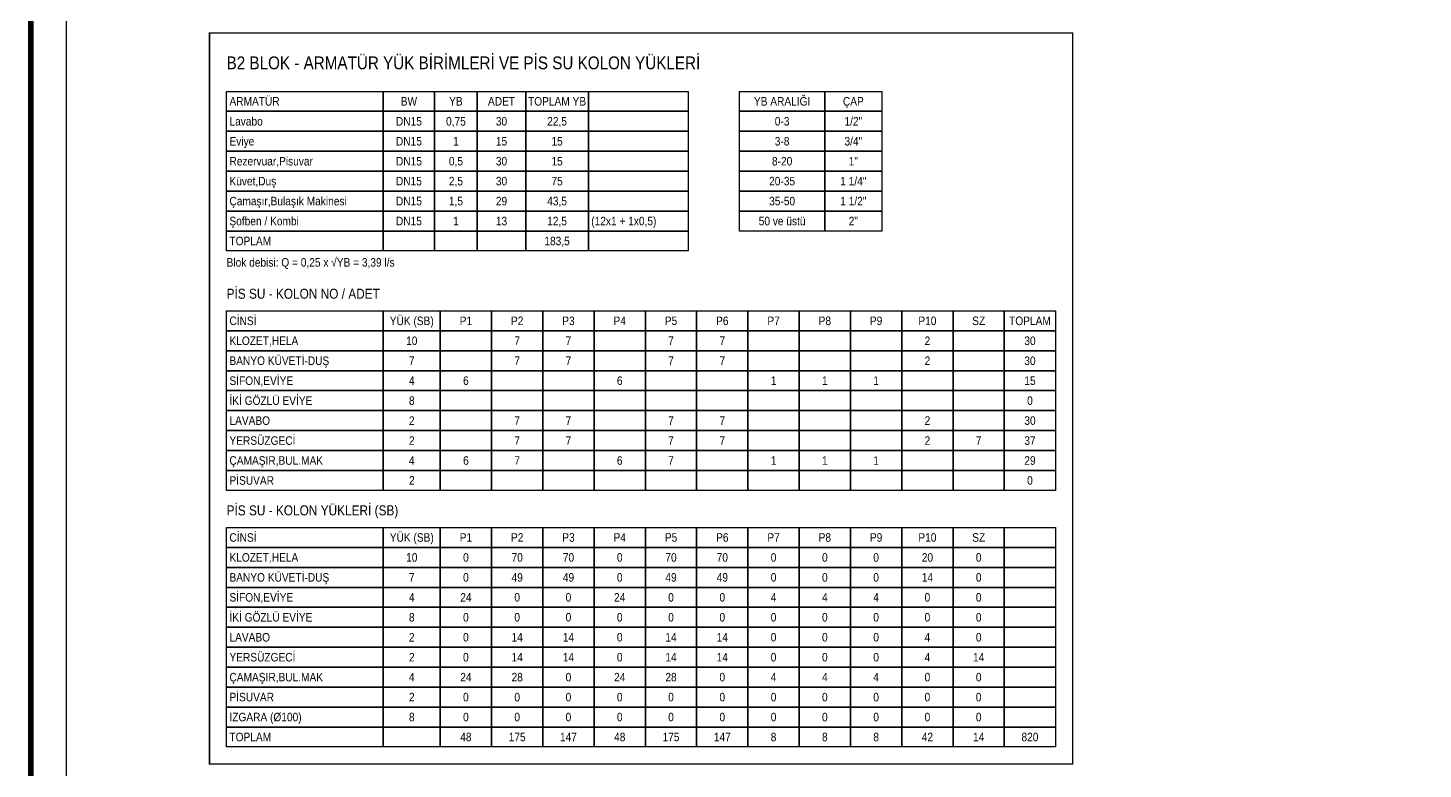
# Model space of a CAD drawing. Header units: centimetres. Extents: x -7420 to 31836, y -2 to 2802.
# Drawn here: x -6017 to -5038, y 762 to 1282 of the extents above; entities that cross this region are included whole.
import ezdxf
from ezdxf.enums import TextEntityAlignment as Align

# ---------------------------------------------------------------- set-up
doc = ezdxf.new("R2010")
doc.units = ezdxf.units.CM
for name, color, linetype in [('ROTAS-HESAP', 1, 'CONTINUOUS'), ('ROTAS-HESAP-YAZI', 7, 'Continuous'), ('ROTAS-PAFTA', 7, 'CONTINUOUS')]:
    doc.layers.add(name, color=color, linetype=linetype)
doc.styles.add('ROTAS', font='arial.ttf')

msp = doc.modelspace()

# ---------------------------------------------------------------- linework, layer by layer
at = {"layer": 'ROTAS-HESAP', "const_width": 1}
msp.add_lwpolyline([(-5889.5, 765.5), (-5283.5, 765.5), (-5283.5, 1278.5), (-5889.5, 1278.5)], close=True, dxfattribs=at)
at = {"layer": 'ROTAS-HESAP'}
for points in [[(-5877.5, 1237.5), (-5767.5, 1237.5), (-5767.5, 1223.5), (-5877.5, 1223.5)], [(-5767.5, 1237.5), (-5731.5, 1237.5), (-5731.5, 1223.5), (-5767.5, 1223.5)], [(-5731.5, 1237.5), (-5701.5, 1237.5), (-5701.5, 1223.5), (-5731.5, 1223.5)], [(-5701.5, 1237.5), (-5667.5, 1237.5), (-5667.5, 1223.5), (-5701.5, 1223.5)], [(-5667.5, 1237.5), (-5623.5, 1237.5), (-5623.5, 1223.5), (-5667.5, 1223.5)], [(-5623.5, 1237.5), (-5553.5, 1237.5), (-5553.5, 1223.5), (-5623.5, 1223.5)], [(-5517.5, 1237.5), (-5457.5, 1237.5), (-5457.5, 1223.5), (-5517.5, 1223.5)], [(-5457.5, 1237.5), (-5417.5, 1237.5), (-5417.5, 1223.5), (-5457.5, 1223.5)], [(-5877.5, 1223.5), (-5767.5, 1223.5), (-5767.5, 1209.5), (-5877.5, 1209.5)], [(-5767.5, 1223.5), (-5731.5, 1223.5), (-5731.5, 1209.5), (-5767.5, 1209.5)], [(-5731.5, 1223.5), (-5701.5, 1223.5), (-5701.5, 1209.5), (-5731.5, 1209.5)], [(-5701.5, 1223.5), (-5667.5, 1223.5), (-5667.5, 1209.5), (-5701.5, 1209.5)], [(-5667.5, 1223.5), (-5623.5, 1223.5), (-5623.5, 1209.5), (-5667.5, 1209.5)], [(-5623.5, 1223.5), (-5553.5, 1223.5), (-5553.5, 1209.5), (-5623.5, 1209.5)], [(-5517.5, 1223.5), (-5457.5, 1223.5), (-5457.5, 1209.5), (-5517.5, 1209.5)], [(-5457.5, 1223.5), (-5417.5, 1223.5), (-5417.5, 1209.5), (-5457.5, 1209.5)], [(-5877.5, 1209.5), (-5767.5, 1209.5), (-5767.5, 1195.5), (-5877.5, 1195.5)], [(-5767.5, 1209.5), (-5731.5, 1209.5), (-5731.5, 1195.5), (-5767.5, 1195.5)], [(-5731.5, 1209.5), (-5701.5, 1209.5), (-5701.5, 1195.5), (-5731.5, 1195.5)], [(-5701.5, 1209.5), (-5667.5, 1209.5), (-5667.5, 1195.5), (-5701.5, 1195.5)], [(-5667.5, 1209.5), (-5623.5, 1209.5), (-5623.5, 1195.5), (-5667.5, 1195.5)], [(-5623.5, 1209.5), (-5553.5, 1209.5), (-5553.5, 1195.5), (-5623.5, 1195.5)], [(-5517.5, 1209.5), (-5457.5, 1209.5), (-5457.5, 1195.5), (-5517.5, 1195.5)], [(-5457.5, 1209.5), (-5417.5, 1209.5), (-5417.5, 1195.5), (-5457.5, 1195.5)], [(-5877.5, 1195.5), (-5767.5, 1195.5), (-5767.5, 1181.5), (-5877.5, 1181.5)], [(-5767.5, 1195.5), (-5731.5, 1195.5), (-5731.5, 1181.5), (-5767.5, 1181.5)], [(-5731.5, 1195.5), (-5701.5, 1195.5), (-5701.5, 1181.5), (-5731.5, 1181.5)], [(-5701.5, 1195.5), (-5667.5, 1195.5), (-5667.5, 1181.5), (-5701.5, 1181.5)], [(-5667.5, 1195.5), (-5623.5, 1195.5), (-5623.5, 1181.5), (-5667.5, 1181.5)], [(-5623.5, 1195.5), (-5553.5, 1195.5), (-5553.5, 1181.5), (-5623.5, 1181.5)], [(-5517.5, 1195.5), (-5457.5, 1195.5), (-5457.5, 1181.5), (-5517.5, 1181.5)], [(-5457.5, 1195.5), (-5417.5, 1195.5), (-5417.5, 1181.5), (-5457.5, 1181.5)], [(-5877.5, 1181.5), (-5767.5, 1181.5), (-5767.5, 1167.5), (-5877.5, 1167.5)], [(-5767.5, 1181.5), (-5731.5, 1181.5), (-5731.5, 1167.5), (-5767.5, 1167.5)], [(-5731.5, 1181.5), (-5701.5, 1181.5), (-5701.5, 1167.5), (-5731.5, 1167.5)], [(-5701.5, 1181.5), (-5667.5, 1181.5), (-5667.5, 1167.5), (-5701.5, 1167.5)], [(-5667.5, 1181.5), (-5623.5, 1181.5), (-5623.5, 1167.5), (-5667.5, 1167.5)], [(-5623.5, 1181.5), (-5553.5, 1181.5), (-5553.5, 1167.5), (-5623.5, 1167.5)], [(-5517.5, 1181.5), (-5457.5, 1181.5), (-5457.5, 1167.5), (-5517.5, 1167.5)], [(-5457.5, 1181.5), (-5417.5, 1181.5), (-5417.5, 1167.5), (-5457.5, 1167.5)], [(-5877.5, 1167.5), (-5767.5, 1167.5), (-5767.5, 1153.5), (-5877.5, 1153.5)], [(-5767.5, 1167.5), (-5731.5, 1167.5), (-5731.5, 1153.5), (-5767.5, 1153.5)], [(-5731.5, 1167.5), (-5701.5, 1167.5), (-5701.5, 1153.5), (-5731.5, 1153.5)], [(-5701.5, 1167.5), (-5667.5, 1167.5), (-5667.5, 1153.5), (-5701.5, 1153.5)], [(-5667.5, 1167.5), (-5623.5, 1167.5), (-5623.5, 1153.5), (-5667.5, 1153.5)], [(-5623.5, 1167.5), (-5553.5, 1167.5), (-5553.5, 1153.5), (-5623.5, 1153.5)], [(-5517.5, 1167.5), (-5457.5, 1167.5), (-5457.5, 1153.5), (-5517.5, 1153.5)], [(-5457.5, 1167.5), (-5417.5, 1167.5), (-5417.5, 1153.5), (-5457.5, 1153.5)], [(-5877.5, 1153.5), (-5767.5, 1153.5), (-5767.5, 1139.5), (-5877.5, 1139.5)], [(-5767.5, 1153.5), (-5731.5, 1153.5), (-5731.5, 1139.5), (-5767.5, 1139.5)], [(-5731.5, 1153.5), (-5701.5, 1153.5), (-5701.5, 1139.5), (-5731.5, 1139.5)], [(-5701.5, 1153.5), (-5667.5, 1153.5), (-5667.5, 1139.5), (-5701.5, 1139.5)], [(-5667.5, 1153.5), (-5623.5, 1153.5), (-5623.5, 1139.5), (-5667.5, 1139.5)], [(-5623.5, 1153.5), (-5553.5, 1153.5), (-5553.5, 1139.5), (-5623.5, 1139.5)], [(-5517.5, 1153.5), (-5457.5, 1153.5), (-5457.5, 1139.5), (-5517.5, 1139.5)], [(-5457.5, 1153.5), (-5417.5, 1153.5), (-5417.5, 1139.5), (-5457.5, 1139.5)], [(-5877.5, 1139.5), (-5767.5, 1139.5), (-5767.5, 1125.5), (-5877.5, 1125.5)], [(-5767.5, 1139.5), (-5731.5, 1139.5), (-5731.5, 1125.5), (-5767.5, 1125.5)], [(-5731.5, 1139.5), (-5701.5, 1139.5), (-5701.5, 1125.5), (-5731.5, 1125.5)], [(-5701.5, 1139.5), (-5667.5, 1139.5), (-5667.5, 1125.5), (-5701.5, 1125.5)], [(-5667.5, 1139.5), (-5623.5, 1139.5), (-5623.5, 1125.5), (-5667.5, 1125.5)], [(-5623.5, 1139.5), (-5553.5, 1139.5), (-5553.5, 1125.5), (-5623.5, 1125.5)], [(-5877.5, 1083.5), (-5767.5, 1083.5), (-5767.5, 1069.5), (-5877.5, 1069.5)], [(-5767.5, 1083.5), (-5727.5, 1083.5), (-5727.5, 1069.5), (-5767.5, 1069.5)], [(-5727.5, 1083.5), (-5691.5, 1083.5), (-5691.5, 1069.5), (-5727.5, 1069.5)], [(-5691.5, 1083.5), (-5655.5, 1083.5), (-5655.5, 1069.5), (-5691.5, 1069.5)], [(-5655.5, 1083.5), (-5619.5, 1083.5), (-5619.5, 1069.5), (-5655.5, 1069.5)], [(-5619.5, 1083.5), (-5583.5, 1083.5), (-5583.5, 1069.5), (-5619.5, 1069.5)], [(-5583.5, 1083.5), (-5547.5, 1083.5), (-5547.5, 1069.5), (-5583.5, 1069.5)], [(-5547.5, 1083.5), (-5511.5, 1083.5), (-5511.5, 1069.5), (-5547.5, 1069.5)], [(-5511.5, 1083.5), (-5475.5, 1083.5), (-5475.5, 1069.5), (-5511.5, 1069.5)], [(-5475.5, 1083.5), (-5439.5, 1083.5), (-5439.5, 1069.5), (-5475.5, 1069.5)], [(-5439.5, 1083.5), (-5403.5, 1083.5), (-5403.5, 1069.5), (-5439.5, 1069.5)], [(-5403.5, 1083.5), (-5367.5, 1083.5), (-5367.5, 1069.5), (-5403.5, 1069.5)], [(-5367.5, 1083.5), (-5331.5, 1083.5), (-5331.5, 1069.5), (-5367.5, 1069.5)], [(-5331.5, 1083.5), (-5295.5, 1083.5), (-5295.5, 1069.5), (-5331.5, 1069.5)], [(-5877.5, 1069.5), (-5767.5, 1069.5), (-5767.5, 1055.5), (-5877.5, 1055.5)], [(-5767.5, 1069.5), (-5727.5, 1069.5), (-5727.5, 1055.5), (-5767.5, 1055.5)], [(-5727.5, 1069.5), (-5691.5, 1069.5), (-5691.5, 1055.5), (-5727.5, 1055.5)], [(-5691.5, 1069.5), (-5655.5, 1069.5), (-5655.5, 1055.5), (-5691.5, 1055.5)], [(-5655.5, 1069.5), (-5619.5, 1069.5), (-5619.5, 1055.5), (-5655.5, 1055.5)], [(-5619.5, 1069.5), (-5583.5, 1069.5), (-5583.5, 1055.5), (-5619.5, 1055.5)], [(-5583.5, 1069.5), (-5547.5, 1069.5), (-5547.5, 1055.5), (-5583.5, 1055.5)], [(-5547.5, 1069.5), (-5511.5, 1069.5), (-5511.5, 1055.5), (-5547.5, 1055.5)], [(-5511.5, 1069.5), (-5475.5, 1069.5), (-5475.5, 1055.5), (-5511.5, 1055.5)], [(-5475.5, 1069.5), (-5439.5, 1069.5), (-5439.5, 1055.5), (-5475.5, 1055.5)], [(-5439.5, 1069.5), (-5403.5, 1069.5), (-5403.5, 1055.5), (-5439.5, 1055.5)], [(-5403.5, 1069.5), (-5367.5, 1069.5), (-5367.5, 1055.5), (-5403.5, 1055.5)], [(-5367.5, 1069.5), (-5331.5, 1069.5), (-5331.5, 1055.5), (-5367.5, 1055.5)], [(-5331.5, 1069.5), (-5295.5, 1069.5), (-5295.5, 1055.5), (-5331.5, 1055.5)], [(-5877.5, 1055.5), (-5767.5, 1055.5), (-5767.5, 1041.5), (-5877.5, 1041.5)], [(-5767.5, 1055.5), (-5727.5, 1055.5), (-5727.5, 1041.5), (-5767.5, 1041.5)], [(-5727.5, 1055.5), (-5691.5, 1055.5), (-5691.5, 1041.5), (-5727.5, 1041.5)], [(-5691.5, 1055.5), (-5655.5, 1055.5), (-5655.5, 1041.5), (-5691.5, 1041.5)], [(-5655.5, 1055.5), (-5619.5, 1055.5), (-5619.5, 1041.5), (-5655.5, 1041.5)], [(-5619.5, 1055.5), (-5583.5, 1055.5), (-5583.5, 1041.5), (-5619.5, 1041.5)], [(-5583.5, 1055.5), (-5547.5, 1055.5), (-5547.5, 1041.5), (-5583.5, 1041.5)], [(-5547.5, 1055.5), (-5511.5, 1055.5), (-5511.5, 1041.5), (-5547.5, 1041.5)], [(-5511.5, 1055.5), (-5475.5, 1055.5), (-5475.5, 1041.5), (-5511.5, 1041.5)], [(-5475.5, 1055.5), (-5439.5, 1055.5), (-5439.5, 1041.5), (-5475.5, 1041.5)], [(-5439.5, 1055.5), (-5403.5, 1055.5), (-5403.5, 1041.5), (-5439.5, 1041.5)], [(-5403.5, 1055.5), (-5367.5, 1055.5), (-5367.5, 1041.5), (-5403.5, 1041.5)], [(-5367.5, 1055.5), (-5331.5, 1055.5), (-5331.5, 1041.5), (-5367.5, 1041.5)], [(-5331.5, 1055.5), (-5295.5, 1055.5), (-5295.5, 1041.5), (-5331.5, 1041.5)], [(-5877.5, 1041.5), (-5767.5, 1041.5), (-5767.5, 1027.5), (-5877.5, 1027.5)], [(-5767.5, 1041.5), (-5727.5, 1041.5), (-5727.5, 1027.5), (-5767.5, 1027.5)], [(-5727.5, 1041.5), (-5691.5, 1041.5), (-5691.5, 1027.5), (-5727.5, 1027.5)], [(-5691.5, 1041.5), (-5655.5, 1041.5), (-5655.5, 1027.5), (-5691.5, 1027.5)], [(-5655.5, 1041.5), (-5619.5, 1041.5), (-5619.5, 1027.5), (-5655.5, 1027.5)], [(-5619.5, 1041.5), (-5583.5, 1041.5), (-5583.5, 1027.5), (-5619.5, 1027.5)], [(-5583.5, 1041.5), (-5547.5, 1041.5), (-5547.5, 1027.5), (-5583.5, 1027.5)], [(-5547.5, 1041.5), (-5511.5, 1041.5), (-5511.5, 1027.5), (-5547.5, 1027.5)], [(-5511.5, 1041.5), (-5475.5, 1041.5), (-5475.5, 1027.5), (-5511.5, 1027.5)], [(-5475.5, 1041.5), (-5439.5, 1041.5), (-5439.5, 1027.5), (-5475.5, 1027.5)], [(-5439.5, 1041.5), (-5403.5, 1041.5), (-5403.5, 1027.5), (-5439.5, 1027.5)], [(-5403.5, 1041.5), (-5367.5, 1041.5), (-5367.5, 1027.5), (-5403.5, 1027.5)], [(-5367.5, 1041.5), (-5331.5, 1041.5), (-5331.5, 1027.5), (-5367.5, 1027.5)], [(-5331.5, 1041.5), (-5295.5, 1041.5), (-5295.5, 1027.5), (-5331.5, 1027.5)], [(-5877.5, 1027.5), (-5767.5, 1027.5), (-5767.5, 1013.5), (-5877.5, 1013.5)], [(-5767.5, 1027.5), (-5727.5, 1027.5), (-5727.5, 1013.5), (-5767.5, 1013.5)], [(-5727.5, 1027.5), (-5691.5, 1027.5), (-5691.5, 1013.5), (-5727.5, 1013.5)], [(-5691.5, 1027.5), (-5655.5, 1027.5), (-5655.5, 1013.5), (-5691.5, 1013.5)], [(-5655.5, 1027.5), (-5619.5, 1027.5), (-5619.5, 1013.5), (-5655.5, 1013.5)], [(-5619.5, 1027.5), (-5583.5, 1027.5), (-5583.5, 1013.5), (-5619.5, 1013.5)], [(-5583.5, 1027.5), (-5547.5, 1027.5), (-5547.5, 1013.5), (-5583.5, 1013.5)], [(-5547.5, 1027.5), (-5511.5, 1027.5), (-5511.5, 1013.5), (-5547.5, 1013.5)], [(-5511.5, 1027.5), (-5475.5, 1027.5), (-5475.5, 1013.5), (-5511.5, 1013.5)], [(-5475.5, 1027.5), (-5439.5, 1027.5), (-5439.5, 1013.5), (-5475.5, 1013.5)], [(-5439.5, 1027.5), (-5403.5, 1027.5), (-5403.5, 1013.5), (-5439.5, 1013.5)], [(-5403.5, 1027.5), (-5367.5, 1027.5), (-5367.5, 1013.5), (-5403.5, 1013.5)], [(-5367.5, 1027.5), (-5331.5, 1027.5), (-5331.5, 1013.5), (-5367.5, 1013.5)], [(-5331.5, 1027.5), (-5295.5, 1027.5), (-5295.5, 1013.5), (-5331.5, 1013.5)], [(-5877.5, 1013.5), (-5767.5, 1013.5), (-5767.5, 999.5), (-5877.5, 999.5)], [(-5767.5, 1013.5), (-5727.5, 1013.5), (-5727.5, 999.5), (-5767.5, 999.5)], [(-5727.5, 1013.5), (-5691.5, 1013.5), (-5691.5, 999.5), (-5727.5, 999.5)], [(-5691.5, 1013.5), (-5655.5, 1013.5), (-5655.5, 999.5), (-5691.5, 999.5)], [(-5655.5, 1013.5), (-5619.5, 1013.5), (-5619.5, 999.5), (-5655.5, 999.5)], [(-5619.5, 1013.5), (-5583.5, 1013.5), (-5583.5, 999.5), (-5619.5, 999.5)], [(-5583.5, 1013.5), (-5547.5, 1013.5), (-5547.5, 999.5), (-5583.5, 999.5)], [(-5547.5, 1013.5), (-5511.5, 1013.5), (-5511.5, 999.5), (-5547.5, 999.5)], [(-5511.5, 1013.5), (-5475.5, 1013.5), (-5475.5, 999.5), (-5511.5, 999.5)], [(-5475.5, 1013.5), (-5439.5, 1013.5), (-5439.5, 999.5), (-5475.5, 999.5)], [(-5439.5, 1013.5), (-5403.5, 1013.5), (-5403.5, 999.5), (-5439.5, 999.5)], [(-5403.5, 1013.5), (-5367.5, 1013.5), (-5367.5, 999.5), (-5403.5, 999.5)], [(-5367.5, 1013.5), (-5331.5, 1013.5), (-5331.5, 999.5), (-5367.5, 999.5)], [(-5331.5, 1013.5), (-5295.5, 1013.5), (-5295.5, 999.5), (-5331.5, 999.5)], [(-5877.5, 999.5), (-5767.5, 999.5), (-5767.5, 985.5), (-5877.5, 985.5)], [(-5767.5, 999.5), (-5727.5, 999.5), (-5727.5, 985.5), (-5767.5, 985.5)], [(-5727.5, 999.5), (-5691.5, 999.5), (-5691.5, 985.5), (-5727.5, 985.5)], [(-5691.5, 999.5), (-5655.5, 999.5), (-5655.5, 985.5), (-5691.5, 985.5)], [(-5655.5, 999.5), (-5619.5, 999.5), (-5619.5, 985.5), (-5655.5, 985.5)], [(-5619.5, 999.5), (-5583.5, 999.5), (-5583.5, 985.5), (-5619.5, 985.5)], [(-5583.5, 999.5), (-5547.5, 999.5), (-5547.5, 985.5), (-5583.5, 985.5)], [(-5547.5, 999.5), (-5511.5, 999.5), (-5511.5, 985.5), (-5547.5, 985.5)], [(-5511.5, 999.5), (-5475.5, 999.5), (-5475.5, 985.5), (-5511.5, 985.5)], [(-5475.5, 999.5), (-5439.5, 999.5), (-5439.5, 985.5), (-5475.5, 985.5)], [(-5439.5, 999.5), (-5403.5, 999.5), (-5403.5, 985.5), (-5439.5, 985.5)], [(-5403.5, 999.5), (-5367.5, 999.5), (-5367.5, 985.5), (-5403.5, 985.5)], [(-5367.5, 999.5), (-5331.5, 999.5), (-5331.5, 985.5), (-5367.5, 985.5)], [(-5331.5, 999.5), (-5295.5, 999.5), (-5295.5, 985.5), (-5331.5, 985.5)], [(-5877.5, 985.5), (-5767.5, 985.5), (-5767.5, 971.5), (-5877.5, 971.5)], [(-5767.5, 985.5), (-5727.5, 985.5), (-5727.5, 971.5), (-5767.5, 971.5)], [(-5727.5, 985.5), (-5691.5, 985.5), (-5691.5, 971.5), (-5727.5, 971.5)], [(-5691.5, 985.5), (-5655.5, 985.5), (-5655.5, 971.5), (-5691.5, 971.5)], [(-5655.5, 985.5), (-5619.5, 985.5), (-5619.5, 971.5), (-5655.5, 971.5)], [(-5619.5, 985.5), (-5583.5, 985.5), (-5583.5, 971.5), (-5619.5, 971.5)], [(-5583.5, 985.5), (-5547.5, 985.5), (-5547.5, 971.5), (-5583.5, 971.5)], [(-5547.5, 985.5), (-5511.5, 985.5), (-5511.5, 971.5), (-5547.5, 971.5)], [(-5511.5, 985.5), (-5475.5, 985.5), (-5475.5, 971.5), (-5511.5, 971.5)], [(-5475.5, 985.5), (-5439.5, 985.5), (-5439.5, 971.5), (-5475.5, 971.5)], [(-5439.5, 985.5), (-5403.5, 985.5), (-5403.5, 971.5), (-5439.5, 971.5)], [(-5403.5, 985.5), (-5367.5, 985.5), (-5367.5, 971.5), (-5403.5, 971.5)], [(-5367.5, 985.5), (-5331.5, 985.5), (-5331.5, 971.5), (-5367.5, 971.5)], [(-5331.5, 985.5), (-5295.5, 985.5), (-5295.5, 971.5), (-5331.5, 971.5)], [(-5877.5, 971.5), (-5767.5, 971.5), (-5767.5, 957.5), (-5877.5, 957.5)], [(-5767.5, 971.5), (-5727.5, 971.5), (-5727.5, 957.5), (-5767.5, 957.5)], [(-5727.5, 971.5), (-5691.5, 971.5), (-5691.5, 957.5), (-5727.5, 957.5)], [(-5691.5, 971.5), (-5655.5, 971.5), (-5655.5, 957.5), (-5691.5, 957.5)], [(-5655.5, 971.5), (-5619.5, 971.5), (-5619.5, 957.5), (-5655.5, 957.5)], [(-5619.5, 971.5), (-5583.5, 971.5), (-5583.5, 957.5), (-5619.5, 957.5)], [(-5583.5, 971.5), (-5547.5, 971.5), (-5547.5, 957.5), (-5583.5, 957.5)], [(-5547.5, 971.5), (-5511.5, 971.5), (-5511.5, 957.5), (-5547.5, 957.5)], [(-5511.5, 971.5), (-5475.5, 971.5), (-5475.5, 957.5), (-5511.5, 957.5)], [(-5475.5, 971.5), (-5439.5, 971.5), (-5439.5, 957.5), (-5475.5, 957.5)], [(-5439.5, 971.5), (-5403.5, 971.5), (-5403.5, 957.5), (-5439.5, 957.5)], [(-5403.5, 971.5), (-5367.5, 971.5), (-5367.5, 957.5), (-5403.5, 957.5)], [(-5367.5, 971.5), (-5331.5, 971.5), (-5331.5, 957.5), (-5367.5, 957.5)], [(-5331.5, 971.5), (-5295.5, 971.5), (-5295.5, 957.5), (-5331.5, 957.5)], [(-5877.5, 931.5), (-5767.5, 931.5), (-5767.5, 917.5), (-5877.5, 917.5)], [(-5767.5, 931.5), (-5727.5, 931.5), (-5727.5, 917.5), (-5767.5, 917.5)], [(-5727.5, 931.5), (-5691.5, 931.5), (-5691.5, 917.5), (-5727.5, 917.5)], [(-5691.5, 931.5), (-5655.5, 931.5), (-5655.5, 917.5), (-5691.5, 917.5)], [(-5655.5, 931.5), (-5619.5, 931.5), (-5619.5, 917.5), (-5655.5, 917.5)], [(-5619.5, 931.5), (-5583.5, 931.5), (-5583.5, 917.5), (-5619.5, 917.5)], [(-5583.5, 931.5), (-5547.5, 931.5), (-5547.5, 917.5), (-5583.5, 917.5)], [(-5547.5, 931.5), (-5511.5, 931.5), (-5511.5, 917.5), (-5547.5, 917.5)], [(-5511.5, 931.5), (-5475.5, 931.5), (-5475.5, 917.5), (-5511.5, 917.5)], [(-5475.5, 931.5), (-5439.5, 931.5), (-5439.5, 917.5), (-5475.5, 917.5)], [(-5439.5, 931.5), (-5403.5, 931.5), (-5403.5, 917.5), (-5439.5, 917.5)], [(-5403.5, 931.5), (-5367.5, 931.5), (-5367.5, 917.5), (-5403.5, 917.5)], [(-5367.5, 931.5), (-5331.5, 931.5), (-5331.5, 917.5), (-5367.5, 917.5)], [(-5331.5, 931.5), (-5295.5, 931.5), (-5295.5, 917.5), (-5331.5, 917.5)], [(-5877.5, 917.5), (-5767.5, 917.5), (-5767.5, 903.5), (-5877.5, 903.5)], [(-5767.5, 917.5), (-5727.5, 917.5), (-5727.5, 903.5), (-5767.5, 903.5)], [(-5727.5, 917.5), (-5691.5, 917.5), (-5691.5, 903.5), (-5727.5, 903.5)], [(-5691.5, 917.5), (-5655.5, 917.5), (-5655.5, 903.5), (-5691.5, 903.5)], [(-5655.5, 917.5), (-5619.5, 917.5), (-5619.5, 903.5), (-5655.5, 903.5)], [(-5619.5, 917.5), (-5583.5, 917.5), (-5583.5, 903.5), (-5619.5, 903.5)], [(-5583.5, 917.5), (-5547.5, 917.5), (-5547.5, 903.5), (-5583.5, 903.5)], [(-5547.5, 917.5), (-5511.5, 917.5), (-5511.5, 903.5), (-5547.5, 903.5)], [(-5511.5, 917.5), (-5475.5, 917.5), (-5475.5, 903.5), (-5511.5, 903.5)], [(-5475.5, 917.5), (-5439.5, 917.5), (-5439.5, 903.5), (-5475.5, 903.5)], [(-5439.5, 917.5), (-5403.5, 917.5), (-5403.5, 903.5), (-5439.5, 903.5)], [(-5403.5, 917.5), (-5367.5, 917.5), (-5367.5, 903.5), (-5403.5, 903.5)], [(-5367.5, 917.5), (-5331.5, 917.5), (-5331.5, 903.5), (-5367.5, 903.5)], [(-5331.5, 917.5), (-5295.5, 917.5), (-5295.5, 903.5), (-5331.5, 903.5)], [(-5877.5, 903.5), (-5767.5, 903.5), (-5767.5, 889.5), (-5877.5, 889.5)], [(-5767.5, 903.5), (-5727.5, 903.5), (-5727.5, 889.5), (-5767.5, 889.5)], [(-5727.5, 903.5), (-5691.5, 903.5), (-5691.5, 889.5), (-5727.5, 889.5)], [(-5691.5, 903.5), (-5655.5, 903.5), (-5655.5, 889.5), (-5691.5, 889.5)], [(-5655.5, 903.5), (-5619.5, 903.5), (-5619.5, 889.5), (-5655.5, 889.5)], [(-5619.5, 903.5), (-5583.5, 903.5), (-5583.5, 889.5), (-5619.5, 889.5)], [(-5583.5, 903.5), (-5547.5, 903.5), (-5547.5, 889.5), (-5583.5, 889.5)], [(-5547.5, 903.5), (-5511.5, 903.5), (-5511.5, 889.5), (-5547.5, 889.5)], [(-5511.5, 903.5), (-5475.5, 903.5), (-5475.5, 889.5), (-5511.5, 889.5)], [(-5475.5, 903.5), (-5439.5, 903.5), (-5439.5, 889.5), (-5475.5, 889.5)], [(-5439.5, 903.5), (-5403.5, 903.5), (-5403.5, 889.5), (-5439.5, 889.5)], [(-5403.5, 903.5), (-5367.5, 903.5), (-5367.5, 889.5), (-5403.5, 889.5)], [(-5367.5, 903.5), (-5331.5, 903.5), (-5331.5, 889.5), (-5367.5, 889.5)], [(-5331.5, 903.5), (-5295.5, 903.5), (-5295.5, 889.5), (-5331.5, 889.5)], [(-5877.5, 889.5), (-5767.5, 889.5), (-5767.5, 875.5), (-5877.5, 875.5)], [(-5767.5, 889.5), (-5727.5, 889.5), (-5727.5, 875.5), (-5767.5, 875.5)], [(-5727.5, 889.5), (-5691.5, 889.5), (-5691.5, 875.5), (-5727.5, 875.5)], [(-5691.5, 889.5), (-5655.5, 889.5), (-5655.5, 875.5), (-5691.5, 875.5)], [(-5655.5, 889.5), (-5619.5, 889.5), (-5619.5, 875.5), (-5655.5, 875.5)], [(-5619.5, 889.5), (-5583.5, 889.5), (-5583.5, 875.5), (-5619.5, 875.5)], [(-5583.5, 889.5), (-5547.5, 889.5), (-5547.5, 875.5), (-5583.5, 875.5)], [(-5547.5, 889.5), (-5511.5, 889.5), (-5511.5, 875.5), (-5547.5, 875.5)], [(-5511.5, 889.5), (-5475.5, 889.5), (-5475.5, 875.5), (-5511.5, 875.5)], [(-5475.5, 889.5), (-5439.5, 889.5), (-5439.5, 875.5), (-5475.5, 875.5)], [(-5439.5, 889.5), (-5403.5, 889.5), (-5403.5, 875.5), (-5439.5, 875.5)], [(-5403.5, 889.5), (-5367.5, 889.5), (-5367.5, 875.5), (-5403.5, 875.5)], [(-5367.5, 889.5), (-5331.5, 889.5), (-5331.5, 875.5), (-5367.5, 875.5)], [(-5331.5, 889.5), (-5295.5, 889.5), (-5295.5, 875.5), (-5331.5, 875.5)], [(-5877.5, 875.5), (-5767.5, 875.5), (-5767.5, 861.5), (-5877.5, 861.5)], [(-5767.5, 875.5), (-5727.5, 875.5), (-5727.5, 861.5), (-5767.5, 861.5)], [(-5727.5, 875.5), (-5691.5, 875.5), (-5691.5, 861.5), (-5727.5, 861.5)], [(-5691.5, 875.5), (-5655.5, 875.5), (-5655.5, 861.5), (-5691.5, 861.5)], [(-5655.5, 875.5), (-5619.5, 875.5), (-5619.5, 861.5), (-5655.5, 861.5)], [(-5619.5, 875.5), (-5583.5, 875.5), (-5583.5, 861.5), (-5619.5, 861.5)], [(-5583.5, 875.5), (-5547.5, 875.5), (-5547.5, 861.5), (-5583.5, 861.5)], [(-5547.5, 875.5), (-5511.5, 875.5), (-5511.5, 861.5), (-5547.5, 861.5)], [(-5511.5, 875.5), (-5475.5, 875.5), (-5475.5, 861.5), (-5511.5, 861.5)], [(-5475.5, 875.5), (-5439.5, 875.5), (-5439.5, 861.5), (-5475.5, 861.5)], [(-5439.5, 875.5), (-5403.5, 875.5), (-5403.5, 861.5), (-5439.5, 861.5)], [(-5403.5, 875.5), (-5367.5, 875.5), (-5367.5, 861.5), (-5403.5, 861.5)], [(-5367.5, 875.5), (-5331.5, 875.5), (-5331.5, 861.5), (-5367.5, 861.5)], [(-5331.5, 875.5), (-5295.5, 875.5), (-5295.5, 861.5), (-5331.5, 861.5)], [(-5877.5, 861.5), (-5767.5, 861.5), (-5767.5, 847.5), (-5877.5, 847.5)], [(-5767.5, 861.5), (-5727.5, 861.5), (-5727.5, 847.5), (-5767.5, 847.5)], [(-5727.5, 861.5), (-5691.5, 861.5), (-5691.5, 847.5), (-5727.5, 847.5)], [(-5691.5, 861.5), (-5655.5, 861.5), (-5655.5, 847.5), (-5691.5, 847.5)], [(-5655.5, 861.5), (-5619.5, 861.5), (-5619.5, 847.5), (-5655.5, 847.5)], [(-5619.5, 861.5), (-5583.5, 861.5), (-5583.5, 847.5), (-5619.5, 847.5)], [(-5583.5, 861.5), (-5547.5, 861.5), (-5547.5, 847.5), (-5583.5, 847.5)], [(-5547.5, 861.5), (-5511.5, 861.5), (-5511.5, 847.5), (-5547.5, 847.5)], [(-5511.5, 861.5), (-5475.5, 861.5), (-5475.5, 847.5), (-5511.5, 847.5)], [(-5475.5, 861.5), (-5439.5, 861.5), (-5439.5, 847.5), (-5475.5, 847.5)], [(-5439.5, 861.5), (-5403.5, 861.5), (-5403.5, 847.5), (-5439.5, 847.5)], [(-5403.5, 861.5), (-5367.5, 861.5), (-5367.5, 847.5), (-5403.5, 847.5)], [(-5367.5, 861.5), (-5331.5, 861.5), (-5331.5, 847.5), (-5367.5, 847.5)], [(-5331.5, 861.5), (-5295.5, 861.5), (-5295.5, 847.5), (-5331.5, 847.5)], [(-5877.5, 847.5), (-5767.5, 847.5), (-5767.5, 833.5), (-5877.5, 833.5)], [(-5767.5, 847.5), (-5727.5, 847.5), (-5727.5, 833.5), (-5767.5, 833.5)], [(-5727.5, 847.5), (-5691.5, 847.5), (-5691.5, 833.5), (-5727.5, 833.5)], [(-5691.5, 847.5), (-5655.5, 847.5), (-5655.5, 833.5), (-5691.5, 833.5)], [(-5655.5, 847.5), (-5619.5, 847.5), (-5619.5, 833.5), (-5655.5, 833.5)], [(-5619.5, 847.5), (-5583.5, 847.5), (-5583.5, 833.5), (-5619.5, 833.5)], [(-5583.5, 847.5), (-5547.5, 847.5), (-5547.5, 833.5), (-5583.5, 833.5)], [(-5547.5, 847.5), (-5511.5, 847.5), (-5511.5, 833.5), (-5547.5, 833.5)], [(-5511.5, 847.5), (-5475.5, 847.5), (-5475.5, 833.5), (-5511.5, 833.5)], [(-5475.5, 847.5), (-5439.5, 847.5), (-5439.5, 833.5), (-5475.5, 833.5)], [(-5439.5, 847.5), (-5403.5, 847.5), (-5403.5, 833.5), (-5439.5, 833.5)], [(-5403.5, 847.5), (-5367.5, 847.5), (-5367.5, 833.5), (-5403.5, 833.5)], [(-5367.5, 847.5), (-5331.5, 847.5), (-5331.5, 833.5), (-5367.5, 833.5)], [(-5331.5, 847.5), (-5295.5, 847.5), (-5295.5, 833.5), (-5331.5, 833.5)], [(-5877.5, 833.5), (-5767.5, 833.5), (-5767.5, 819.5), (-5877.5, 819.5)], [(-5767.5, 833.5), (-5727.5, 833.5), (-5727.5, 819.5), (-5767.5, 819.5)], [(-5727.5, 833.5), (-5691.5, 833.5), (-5691.5, 819.5), (-5727.5, 819.5)], [(-5691.5, 833.5), (-5655.5, 833.5), (-5655.5, 819.5), (-5691.5, 819.5)], [(-5655.5, 833.5), (-5619.5, 833.5), (-5619.5, 819.5), (-5655.5, 819.5)], [(-5619.5, 833.5), (-5583.5, 833.5), (-5583.5, 819.5), (-5619.5, 819.5)], [(-5583.5, 833.5), (-5547.5, 833.5), (-5547.5, 819.5), (-5583.5, 819.5)], [(-5547.5, 833.5), (-5511.5, 833.5), (-5511.5, 819.5), (-5547.5, 819.5)], [(-5511.5, 833.5), (-5475.5, 833.5), (-5475.5, 819.5), (-5511.5, 819.5)], [(-5475.5, 833.5), (-5439.5, 833.5), (-5439.5, 819.5), (-5475.5, 819.5)], [(-5439.5, 833.5), (-5403.5, 833.5), (-5403.5, 819.5), (-5439.5, 819.5)], [(-5403.5, 833.5), (-5367.5, 833.5), (-5367.5, 819.5), (-5403.5, 819.5)], [(-5367.5, 833.5), (-5331.5, 833.5), (-5331.5, 819.5), (-5367.5, 819.5)], [(-5331.5, 833.5), (-5295.5, 833.5), (-5295.5, 819.5), (-5331.5, 819.5)], [(-5877.5, 819.5), (-5767.5, 819.5), (-5767.5, 805.5), (-5877.5, 805.5)], [(-5767.5, 819.5), (-5727.5, 819.5), (-5727.5, 805.5), (-5767.5, 805.5)], [(-5727.5, 819.5), (-5691.5, 819.5), (-5691.5, 805.5), (-5727.5, 805.5)], [(-5691.5, 819.5), (-5655.5, 819.5), (-5655.5, 805.5), (-5691.5, 805.5)], [(-5655.5, 819.5), (-5619.5, 819.5), (-5619.5, 805.5), (-5655.5, 805.5)], [(-5619.5, 819.5), (-5583.5, 819.5), (-5583.5, 805.5), (-5619.5, 805.5)], [(-5583.5, 819.5), (-5547.5, 819.5), (-5547.5, 805.5), (-5583.5, 805.5)], [(-5547.5, 819.5), (-5511.5, 819.5), (-5511.5, 805.5), (-5547.5, 805.5)], [(-5511.5, 819.5), (-5475.5, 819.5), (-5475.5, 805.5), (-5511.5, 805.5)], [(-5475.5, 819.5), (-5439.5, 819.5), (-5439.5, 805.5), (-5475.5, 805.5)], [(-5439.5, 819.5), (-5403.5, 819.5), (-5403.5, 805.5), (-5439.5, 805.5)], [(-5403.5, 819.5), (-5367.5, 819.5), (-5367.5, 805.5), (-5403.5, 805.5)], [(-5367.5, 819.5), (-5331.5, 819.5), (-5331.5, 805.5), (-5367.5, 805.5)], [(-5331.5, 819.5), (-5295.5, 819.5), (-5295.5, 805.5), (-5331.5, 805.5)], [(-5877.5, 805.5), (-5767.5, 805.5), (-5767.5, 791.5), (-5877.5, 791.5)], [(-5767.5, 805.5), (-5727.5, 805.5), (-5727.5, 791.5), (-5767.5, 791.5)], [(-5727.5, 805.5), (-5691.5, 805.5), (-5691.5, 791.5), (-5727.5, 791.5)], [(-5691.5, 805.5), (-5655.5, 805.5), (-5655.5, 791.5), (-5691.5, 791.5)], [(-5655.5, 805.5), (-5619.5, 805.5), (-5619.5, 791.5), (-5655.5, 791.5)], [(-5619.5, 805.5), (-5583.5, 805.5), (-5583.5, 791.5), (-5619.5, 791.5)], [(-5583.5, 805.5), (-5547.5, 805.5), (-5547.5, 791.5), (-5583.5, 791.5)], [(-5547.5, 805.5), (-5511.5, 805.5), (-5511.5, 791.5), (-5547.5, 791.5)], [(-5511.5, 805.5), (-5475.5, 805.5), (-5475.5, 791.5), (-5511.5, 791.5)], [(-5475.5, 805.5), (-5439.5, 805.5), (-5439.5, 791.5), (-5475.5, 791.5)], [(-5439.5, 805.5), (-5403.5, 805.5), (-5403.5, 791.5), (-5439.5, 791.5)], [(-5403.5, 805.5), (-5367.5, 805.5), (-5367.5, 791.5), (-5403.5, 791.5)], [(-5367.5, 805.5), (-5331.5, 805.5), (-5331.5, 791.5), (-5367.5, 791.5)], [(-5331.5, 805.5), (-5295.5, 805.5), (-5295.5, 791.5), (-5331.5, 791.5)], [(-5877.5, 791.5), (-5767.5, 791.5), (-5767.5, 777.5), (-5877.5, 777.5)], [(-5767.5, 791.5), (-5727.5, 791.5), (-5727.5, 777.5), (-5767.5, 777.5)], [(-5727.5, 791.5), (-5691.5, 791.5), (-5691.5, 777.5), (-5727.5, 777.5)], [(-5691.5, 791.5), (-5655.5, 791.5), (-5655.5, 777.5), (-5691.5, 777.5)], [(-5655.5, 791.5), (-5619.5, 791.5), (-5619.5, 777.5), (-5655.5, 777.5)], [(-5619.5, 791.5), (-5583.5, 791.5), (-5583.5, 777.5), (-5619.5, 777.5)], [(-5583.5, 791.5), (-5547.5, 791.5), (-5547.5, 777.5), (-5583.5, 777.5)], [(-5547.5, 791.5), (-5511.5, 791.5), (-5511.5, 777.5), (-5547.5, 777.5)], [(-5511.5, 791.5), (-5475.5, 791.5), (-5475.5, 777.5), (-5511.5, 777.5)], [(-5475.5, 791.5), (-5439.5, 791.5), (-5439.5, 777.5), (-5475.5, 777.5)], [(-5439.5, 791.5), (-5403.5, 791.5), (-5403.5, 777.5), (-5439.5, 777.5)], [(-5403.5, 791.5), (-5367.5, 791.5), (-5367.5, 777.5), (-5403.5, 777.5)], [(-5367.5, 791.5), (-5331.5, 791.5), (-5331.5, 777.5), (-5367.5, 777.5)], [(-5331.5, 791.5), (-5295.5, 791.5), (-5295.5, 777.5), (-5331.5, 777.5)]]:
    msp.add_lwpolyline(points, close=True, dxfattribs=at)
at = {"layer": 'ROTAS-PAFTA'}
for points, const_width in [([(-6015, 0), (-4060, 0), (-4060, 2800), (-6015, 2800)], 4), ([(-5990, 25), (-4085, 25), (-4085, 2775), (-5990, 2775)], 1)]:
    msp.add_lwpolyline(points, close=True, dxfattribs=dict(at, const_width=const_width))

# ---------------------------------------------------------------- texts
at = {"layer": 'ROTAS-HESAP-YAZI', "style": 'ROTAS', "width": 0.85}
for s, height, p in [('B2 BLOK - ARMATÜR YÜK BİRİMLERİ VE PİS SU KOLON YÜKLERİ', 9, (-5877.5, 1257.5)), ('ARMATÜR', 6, (-5875.5, 1230.5)), ('Lavabo', 6, (-5875.5, 1216.5)), ('Eviye', 6, (-5875.5, 1202.5)), ('Rezervuar,Pisuvar', 6, (-5875.5, 1188.5)), ('Küvet,Duş', 6, (-5875.5, 1174.5)), ('Çamaşır,Bulaşık Makinesi', 6, (-5875.5, 1160.5)), ('Şofben / Kombi', 6, (-5875.5, 1146.5)), ('(12x1 + 1x0,5)', 6, (-5621.5, 1146.5)), ('TOPLAM', 6, (-5875.5, 1132.5)), ('Blok debisi: Q = 0,25 x √YB = 3,39 l/s', 6, (-5877.5, 1117.5)), ('PİS SU - KOLON NO / ADET', 7, (-5877.5, 1095.5)), ('CİNSİ', 6, (-5875.5, 1076.5)), ('KLOZET,HELA', 6, (-5875.5, 1062.5)), ('BANYO KÜVETİ-DUŞ', 6, (-5875.5, 1048.5)), ('SİFON,EVİYE', 6, (-5875.5, 1034.5)), ('İKİ GÖZLÜ EVİYE', 6, (-5875.5, 1020.5)), ('LAVABO', 6, (-5875.5, 1006.5)), ('YERSÜZGECİ', 6, (-5875.5, 992.5)), ('ÇAMAŞIR,BUL.MAK', 6, (-5875.5, 978.5)), ('PİSUVAR', 6, (-5875.5, 964.5)), ('PİS SU - KOLON YÜKLERİ (SB)', 7, (-5877.5, 943.5)), ('CİNSİ', 6, (-5875.5, 924.5)), ('KLOZET,HELA', 6, (-5875.5, 910.5)), ('BANYO KÜVETİ-DUŞ', 6, (-5875.5, 896.5)), ('SİFON,EVİYE', 6, (-5875.5, 882.5)), ('İKİ GÖZLÜ EVİYE', 6, (-5875.5, 868.5)), ('LAVABO', 6, (-5875.5, 854.5)), ('YERSÜZGECİ', 6, (-5875.5, 840.5)), ('ÇAMAŞIR,BUL.MAK', 6, (-5875.5, 826.5)), ('PİSUVAR', 6, (-5875.5, 812.5)), ('IZGARA (Ø100)', 6, (-5875.5, 798.5)), ('TOPLAM', 6, (-5875.5, 784.5))]:
    msp.add_text(s, height=height, dxfattribs=at).set_placement(p, align=Align.MIDDLE_LEFT)
for s, p in [('YB ARALIĞI', (-5487.5, 1230.5)), ('BW', (-5749.5, 1230.5)), ('YB', (-5716.5, 1230.5)), ('ADET', (-5684.5, 1230.5)), ('TOPLAM YB', (-5645.5, 1230.5)), ('ÇAP', (-5437.5, 1230.5)), ('DN15', (-5749.5, 1216.5)), ('0,75', (-5716.5, 1216.5)), ('30', (-5684.5, 1216.5)), ('22,5', (-5645.5, 1216.5)), ('0-3', (-5487.5, 1216.5)), ('1/2"', (-5437.5, 1216.5)), ('DN15', (-5749.5, 1202.5)), ('1', (-5716.5, 1202.5)), ('15', (-5684.5, 1202.5)), ('15', (-5645.5, 1202.5)), ('3-8', (-5487.5, 1202.5)), ('3/4"', (-5437.5, 1202.5)), ('DN15', (-5749.5, 1188.5)), ('0,5', (-5716.5, 1188.5)), ('30', (-5684.5, 1188.5)), ('15', (-5645.5, 1188.5)), ('8-20', (-5487.5, 1188.5)), ('1"', (-5437.5, 1188.5)), ('DN15', (-5749.5, 1174.5)), ('2,5', (-5716.5, 1174.5)), ('30', (-5684.5, 1174.5)), ('75', (-5645.5, 1174.5)), ('20-35', (-5487.5, 1174.5)), ('1 1/4"', (-5437.5, 1174.5)), ('DN15', (-5749.5, 1160.5)), ('1,5', (-5716.5, 1160.5)), ('29', (-5684.5, 1160.5)), ('43,5', (-5645.5, 1160.5)), ('35-50', (-5487.5, 1160.5)), ('1 1/2"', (-5437.5, 1160.5)), ('DN15', (-5749.5, 1146.5)), ('1', (-5716.5, 1146.5)), ('13', (-5684.5, 1146.5)), ('12,5', (-5645.5, 1146.5)), ('50 ve üstü', (-5487.5, 1146.5)), ('2"', (-5437.5, 1146.5)), ('183,5', (-5645.5, 1132.5)), ('YÜK (SB)', (-5747.5, 1076.5)), ('P1', (-5709.5, 1076.5)), ('P2', (-5673.5, 1076.5)), ('P3', (-5637.5, 1076.5)), ('P4', (-5601.5, 1076.5)), ('P5', (-5565.5, 1076.5)), ('P6', (-5529.5, 1076.5)), ('P7', (-5493.5, 1076.5)), ('P8', (-5457.5, 1076.5)), ('P9', (-5421.5, 1076.5)), ('P10', (-5385.5, 1076.5)), ('SZ', (-5349.5, 1076.5)), ('TOPLAM', (-5313.5, 1076.5)), ('10', (-5747.5, 1062.5)), ('7', (-5673.5, 1062.5)), ('7', (-5637.5, 1062.5)), ('7', (-5565.5, 1062.5)), ('7', (-5529.5, 1062.5)), ('2', (-5385.5, 1062.5)), ('30', (-5313.5, 1062.5)), ('7', (-5747.5, 1048.5)), ('7', (-5673.5, 1048.5)), ('7', (-5637.5, 1048.5)), ('7', (-5565.5, 1048.5)), ('7', (-5529.5, 1048.5)), ('2', (-5385.5, 1048.5)), ('30', (-5313.5, 1048.5)), ('4', (-5747.5, 1034.5)), ('6', (-5709.5, 1034.5)), ('6', (-5601.5, 1034.5)), ('1', (-5493.5, 1034.5)), ('1', (-5457.5, 1034.5)), ('1', (-5421.5, 1034.5)), ('15', (-5313.5, 1034.5)), ('8', (-5747.5, 1020.5)), ('0', (-5313.5, 1020.5)), ('2', (-5747.5, 1006.5)), ('7', (-5673.5, 1006.5)), ('7', (-5637.5, 1006.5)), ('7', (-5565.5, 1006.5)), ('7', (-5529.5, 1006.5)), ('2', (-5385.5, 1006.5)), ('30', (-5313.5, 1006.5)), ('2', (-5747.5, 992.5)), ('7', (-5673.5, 992.5)), ('7', (-5637.5, 992.5)), ('7', (-5565.5, 992.5)), ('7', (-5529.5, 992.5)), ('2', (-5385.5, 992.5)), ('7', (-5349.5, 992.5)), ('37', (-5313.5, 992.5)), ('4', (-5747.5, 978.5)), ('6', (-5709.5, 978.5)), ('7', (-5673.5, 978.5)), ('6', (-5601.5, 978.5)), ('7', (-5565.5, 978.5)), ('1', (-5493.5, 978.5)), ('1', (-5457.5, 978.5)), ('1', (-5421.5, 978.5)), ('29', (-5313.5, 978.5)), ('2', (-5747.5, 964.5)), ('0', (-5313.5, 964.5)), ('YÜK (SB)', (-5747.5, 924.5)), ('P1', (-5709.5, 924.5)), ('P2', (-5673.5, 924.5)), ('P3', (-5637.5, 924.5)), ('P4', (-5601.5, 924.5)), ('P5', (-5565.5, 924.5)), ('P6', (-5529.5, 924.5)), ('P7', (-5493.5, 924.5)), ('P8', (-5457.5, 924.5)), ('P9', (-5421.5, 924.5)), ('P10', (-5385.5, 924.5)), ('SZ', (-5349.5, 924.5)), ('10', (-5747.5, 910.5)), ('0', (-5709.5, 910.5)), ('70', (-5673.5, 910.5)), ('70', (-5637.5, 910.5)), ('0', (-5601.5, 910.5)), ('70', (-5565.5, 910.5)), ('70', (-5529.5, 910.5)), ('0', (-5493.5, 910.5)), ('0', (-5457.5, 910.5)), ('0', (-5421.5, 910.5)), ('20', (-5385.5, 910.5)), ('0', (-5349.5, 910.5)), ('7', (-5747.5, 896.5)), ('0', (-5709.5, 896.5)), ('49', (-5673.5, 896.5)), ('49', (-5637.5, 896.5)), ('0', (-5601.5, 896.5)), ('49', (-5565.5, 896.5)), ('49', (-5529.5, 896.5)), ('0', (-5493.5, 896.5)), ('0', (-5457.5, 896.5)), ('0', (-5421.5, 896.5)), ('14', (-5385.5, 896.5)), ('0', (-5349.5, 896.5)), ('4', (-5747.5, 882.5)), ('24', (-5709.5, 882.5)), ('0', (-5673.5, 882.5)), ('0', (-5637.5, 882.5)), ('24', (-5601.5, 882.5)), ('0', (-5565.5, 882.5)), ('0', (-5529.5, 882.5)), ('4', (-5493.5, 882.5)), ('4', (-5457.5, 882.5)), ('4', (-5421.5, 882.5)), ('0', (-5385.5, 882.5)), ('0', (-5349.5, 882.5)), ('8', (-5747.5, 868.5)), ('0', (-5709.5, 868.5)), ('0', (-5673.5, 868.5)), ('0', (-5637.5, 868.5)), ('0', (-5601.5, 868.5)), ('0', (-5565.5, 868.5)), ('0', (-5529.5, 868.5)), ('0', (-5493.5, 868.5)), ('0', (-5457.5, 868.5)), ('0', (-5421.5, 868.5)), ('0', (-5385.5, 868.5)), ('0', (-5349.5, 868.5)), ('2', (-5747.5, 854.5)), ('0', (-5709.5, 854.5)), ('14', (-5673.5, 854.5)), ('14', (-5637.5, 854.5)), ('0', (-5601.5, 854.5)), ('14', (-5565.5, 854.5)), ('14', (-5529.5, 854.5)), ('0', (-5493.5, 854.5)), ('0', (-5457.5, 854.5)), ('0', (-5421.5, 854.5)), ('4', (-5385.5, 854.5)), ('0', (-5349.5, 854.5)), ('2', (-5747.5, 840.5)), ('0', (-5709.5, 840.5)), ('14', (-5673.5, 840.5)), ('14', (-5637.5, 840.5)), ('0', (-5601.5, 840.5)), ('14', (-5565.5, 840.5)), ('14', (-5529.5, 840.5)), ('0', (-5493.5, 840.5)), ('0', (-5457.5, 840.5)), ('0', (-5421.5, 840.5)), ('4', (-5385.5, 840.5)), ('14', (-5349.5, 840.5)), ('4', (-5747.5, 826.5)), ('24', (-5709.5, 826.5)), ('28', (-5673.5, 826.5)), ('0', (-5637.5, 826.5)), ('24', (-5601.5, 826.5)), ('28', (-5565.5, 826.5)), ('0', (-5529.5, 826.5)), ('4', (-5493.5, 826.5)), ('4', (-5457.5, 826.5)), ('4', (-5421.5, 826.5)), ('0', (-5385.5, 826.5)), ('0', (-5349.5, 826.5)), ('2', (-5747.5, 812.5)), ('0', (-5709.5, 812.5)), ('0', (-5673.5, 812.5)), ('0', (-5637.5, 812.5)), ('0', (-5601.5, 812.5)), ('0', (-5565.5, 812.5)), ('0', (-5529.5, 812.5)), ('0', (-5493.5, 812.5)), ('0', (-5457.5, 812.5)), ('0', (-5421.5, 812.5)), ('0', (-5385.5, 812.5)), ('0', (-5349.5, 812.5)), ('8', (-5747.5, 798.5)), ('0', (-5709.5, 798.5)), ('0', (-5673.5, 798.5)), ('0', (-5637.5, 798.5)), ('0', (-5601.5, 798.5)), ('0', (-5565.5, 798.5)), ('0', (-5529.5, 798.5)), ('0', (-5493.5, 798.5)), ('0', (-5457.5, 798.5)), ('0', (-5421.5, 798.5)), ('0', (-5385.5, 798.5)), ('0', (-5349.5, 798.5)), ('48', (-5709.5, 784.5)), ('175', (-5673.5, 784.5)), ('147', (-5637.5, 784.5)), ('48', (-5601.5, 784.5)), ('175', (-5565.5, 784.5)), ('147', (-5529.5, 784.5)), ('8', (-5493.5, 784.5)), ('8', (-5457.5, 784.5)), ('8', (-5421.5, 784.5)), ('42', (-5385.5, 784.5)), ('14', (-5349.5, 784.5)), ('820', (-5313.5, 784.5))]:
    msp.add_text(s, height=6, dxfattribs=at).set_placement(p, align=Align.MIDDLE_CENTER)

doc.saveas('drawing.dxf')
